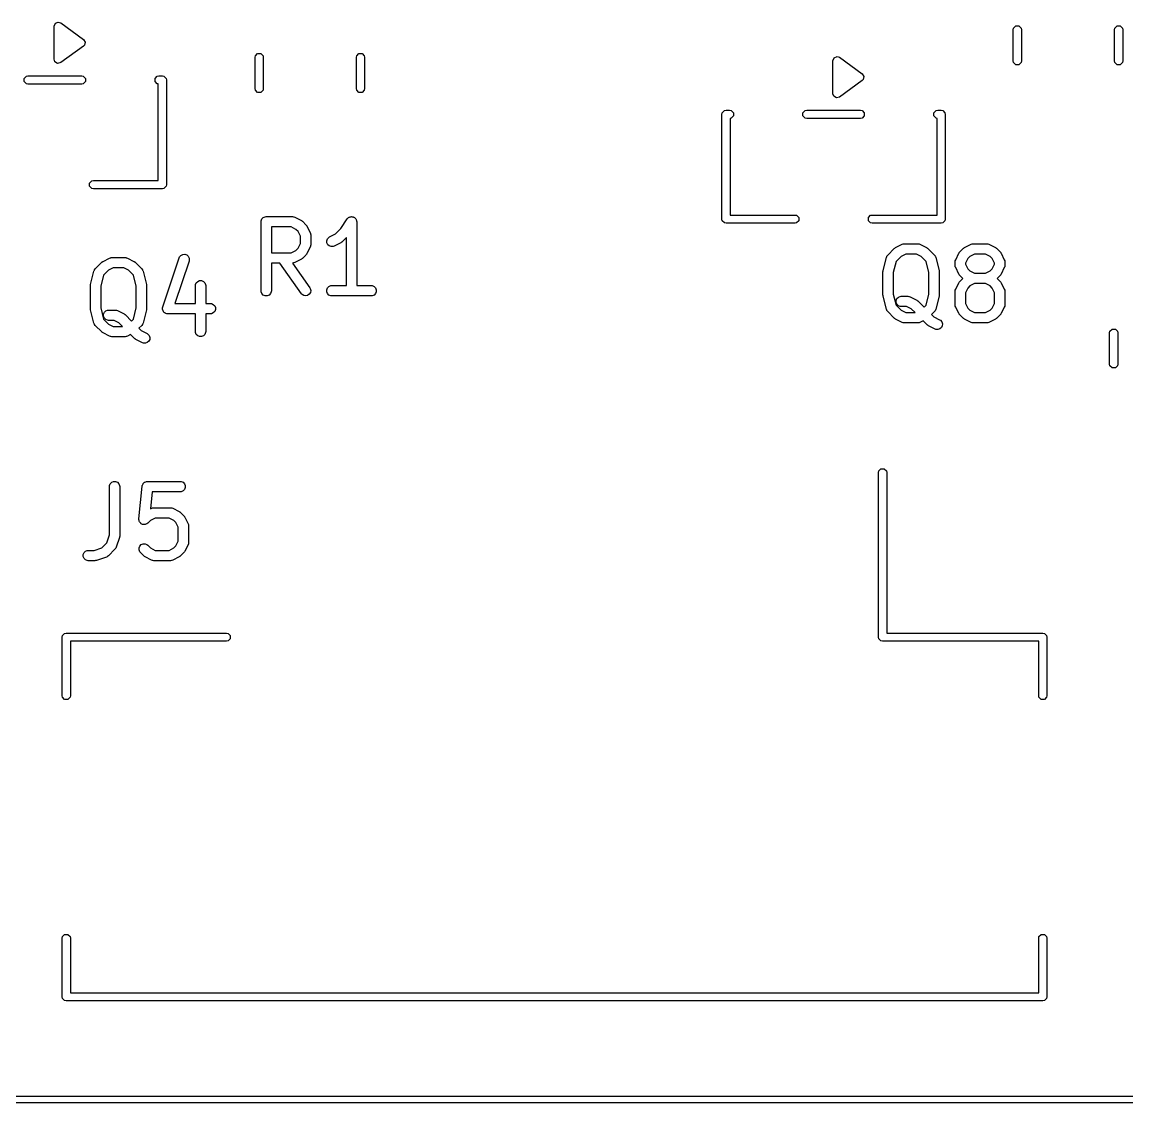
# Model space of a CAD drawing. Header units: millimetres. Extents: x 112.3 to 187.7, y -128.1 to -63.8.
# Drawn here: x 144.52 to 160.56, y -128.15 to -112.46 of the extents above; entities that cross this region are included whole.
import ezdxf

# ---------------------------------------------------------------- set-up
doc = ezdxf.new("R2010")
doc.units = ezdxf.units.MM
doc.layers.add('F.Silkscreen', color=41, linetype='CONTINUOUS', true_color=0xf2eda1)

msp = doc.modelspace()

# ---------------------------------------------------------------- linework, layer by layer
at = {"layer": 'F.Silkscreen', "linetype": 'CONTINUOUS'}
for p, q in [((144.99, -112.5225), (145.007574, -112.480074)), ((144.99, -113.0025), (144.99, -112.5225)), ((145.007574, -112.480074), (145.05, -112.4625)), ((145.05, -112.4625), (145.08529, -112.473976)), ((145.08529, -112.473976), (145.41529, -112.713976)), ((158.909567, -112.549975), (158.942039, -112.517503)), ((158.942039, -112.517503), (158.987961, -112.517503)), ((158.987961, -112.517503), (159.020433, -112.549975)), ((160.379567, -112.549975), (160.412039, -112.517503)), ((160.412039, -112.517503), (160.457961, -112.517503)), ((160.457961, -112.517503), (160.490433, -112.549975)), ((158.905, -112.572936), (158.909567, -112.549975)), ((158.905, -113.027064), (158.905, -112.572936)), ((159.020433, -112.549975), (159.025, -112.572936)), ((159.025, -112.572936), (159.025, -113.027064)), ((160.375, -112.572936), (160.379567, -112.549975)), ((160.375, -113.027064), (160.375, -112.572936)), ((160.490433, -112.549975), (160.495, -112.572936)), ((160.495, -112.572936), (160.495, -113.027064)), ((145.41529, -112.811024), (145.08529, -113.051024)), ((145.41529, -112.713976), (145.439266, -112.753142)), ((145.428524, -112.79779), (145.41529, -112.811024)), ((145.439266, -112.753142), (145.428524, -112.79779)), ((145.001476, -113.03779), (144.99, -113.0025)), ((147.905, -112.972936), (147.909567, -112.949975)), ((147.905, -113.427064), (147.905, -112.972936)), ((147.909567, -112.949975), (147.942039, -112.917503)), ((147.942039, -112.917503), (147.987961, -112.917503)), ((147.987961, -112.917503), (148.020433, -112.949975)), ((148.020433, -112.949975), (148.025, -112.972936)), ((148.025, -112.972936), (148.025, -113.427064)), ((149.375, -112.972936), (149.379567, -112.949975)), ((149.375, -113.427064), (149.375, -112.972936)), ((149.379567, -112.949975), (149.412039, -112.917503)), ((149.412039, -112.917503), (149.457961, -112.917503)), ((149.457961, -112.917503), (149.490433, -112.949975)), ((149.490433, -112.949975), (149.495, -112.972936)), ((149.495, -112.972936), (149.495, -113.427064)), ((156.29, -113.0225), (156.307574, -112.980074)), ((156.307574, -112.980074), (156.35, -112.9625)), ((156.35, -112.9625), (156.38529, -112.973976)), ((156.38529, -112.973976), (156.71529, -113.213976)), ((145.040642, -113.061766), (145.001476, -113.03779)), ((145.08529, -113.051024), (145.040642, -113.061766)), ((156.29, -113.5025), (156.29, -113.0225)), ((158.909567, -113.050025), (158.905, -113.027064)), ((158.942039, -113.082497), (158.909567, -113.050025)), ((158.987961, -113.082497), (158.942039, -113.082497)), ((159.020433, -113.050025), (158.987961, -113.082497)), ((159.025, -113.027064), (159.020433, -113.050025)), ((160.379567, -113.050025), (160.375, -113.027064)), ((160.412039, -113.082497), (160.379567, -113.050025)), ((160.457961, -113.082497), (160.412039, -113.082497)), ((160.490433, -113.050025), (160.457961, -113.082497)), ((160.495, -113.027064), (160.490433, -113.050025)), ((144.554567, -113.279539), (144.587039, -113.247067)), ((144.554567, -113.325461), (144.554567, -113.279539)), ((144.587039, -113.357933), (144.554567, -113.325461)), ((144.587039, -113.247067), (144.61, -113.2425)), ((144.61, -113.2425), (145.39, -113.2425)), ((145.39, -113.2425), (145.412961, -113.247067)), ((145.412961, -113.247067), (145.445433, -113.279539)), ((145.445433, -113.325461), (145.412961, -113.357933)), ((145.445433, -113.279539), (145.445433, -113.325461)), ((146.454567, -113.279539), (146.487039, -113.247067)), ((146.454567, -113.325461), (146.454567, -113.279539)), ((146.487039, -113.357933), (146.454567, -113.325461)), ((146.487039, -113.247067), (146.51, -113.2425)), ((146.51, -113.2425), (146.56, -113.2425)), ((146.56, -113.2425), (146.582961, -113.247067)), ((146.582961, -113.247067), (146.615433, -113.279539)), ((146.615433, -113.279539), (146.62, -113.3025)), ((146.62, -113.3025), (146.62, -114.8225)), ((156.71529, -113.311024), (156.38529, -113.551024)), ((156.71529, -113.213976), (156.739266, -113.253142)), ((156.728524, -113.29779), (156.71529, -113.311024)), ((156.739266, -113.253142), (156.728524, -113.29779)), ((144.61, -113.3625), (144.587039, -113.357933)), ((145.39, -113.3625), (144.61, -113.3625)), ((145.412961, -113.357933), (145.39, -113.3625)), ((146.5, -113.36051), (146.487039, -113.357933)), ((146.5, -114.7625), (146.5, -113.36051)), ((147.909567, -113.450025), (147.905, -113.427064)), ((147.942039, -113.482497), (147.909567, -113.450025)), ((147.987961, -113.482497), (147.942039, -113.482497)), ((148.020433, -113.450025), (147.987961, -113.482497)), ((148.025, -113.427064), (148.020433, -113.450025)), ((149.379567, -113.450025), (149.375, -113.427064)), ((149.412039, -113.482497), (149.379567, -113.450025)), ((149.457961, -113.482497), (149.412039, -113.482497)), ((149.490433, -113.450025), (149.457961, -113.482497)), ((149.495, -113.427064), (149.490433, -113.450025)), ((156.301476, -113.53779), (156.29, -113.5025)), ((156.340642, -113.561766), (156.301476, -113.53779)), ((156.38529, -113.551024), (156.340642, -113.561766)), ((154.68, -113.8025), (154.684567, -113.779539)), ((154.68, -115.3225), (154.68, -113.8025)), ((154.684567, -113.779539), (154.717039, -113.747067)), ((154.717039, -113.747067), (154.74, -113.7425)), ((154.74, -113.7425), (154.79, -113.7425)), ((154.79, -113.7425), (154.812961, -113.747067)), ((154.812961, -113.747067), (154.845433, -113.779539)), ((154.845433, -113.779539), (154.845433, -113.825461)), ((155.854567, -113.779539), (155.887039, -113.747067)), ((155.854567, -113.825461), (155.854567, -113.779539)), ((155.887039, -113.747067), (155.91, -113.7425)), ((155.91, -113.7425), (156.69, -113.7425)), ((156.69, -113.7425), (156.712961, -113.747067)), ((156.712961, -113.747067), (156.745433, -113.779539)), ((156.745433, -113.779539), (156.745433, -113.825461)), ((157.754567, -113.779539), (157.787039, -113.747067)), ((157.754567, -113.825461), (157.754567, -113.779539)), ((157.787039, -113.747067), (157.81, -113.7425)), ((157.81, -113.7425), (157.86, -113.7425)), ((157.86, -113.7425), (157.882961, -113.747067)), ((157.882961, -113.747067), (157.915433, -113.779539)), ((157.915433, -113.779539), (157.92, -113.8025)), ((157.92, -113.8025), (157.92, -115.3225)), ((154.812961, -113.857933), (154.8, -113.86051)), ((154.8, -113.86051), (154.8, -115.2625)), ((154.845433, -113.825461), (154.812961, -113.857933)), ((155.887039, -113.857933), (155.854567, -113.825461)), ((155.91, -113.8625), (155.887039, -113.857933)), ((156.69, -113.8625), (155.91, -113.8625)), ((156.712961, -113.857933), (156.69, -113.8625)), ((156.745433, -113.825461), (156.712961, -113.857933)), ((157.787039, -113.857933), (157.754567, -113.825461)), ((157.8, -113.86051), (157.787039, -113.857933)), ((157.8, -115.2625), (157.8, -113.86051)), ((145.504567, -114.799539), (145.537039, -114.767067)), ((145.537039, -114.767067), (145.56, -114.7625)), ((145.56, -114.7625), (146.5, -114.7625)), ((145.504567, -114.845461), (145.504567, -114.799539)), ((145.537039, -114.877933), (145.504567, -114.845461)), ((145.56, -114.8825), (145.537039, -114.877933)), ((146.56, -114.8825), (145.56, -114.8825)), ((146.582961, -114.877933), (146.56, -114.8825)), ((146.615433, -114.845461), (146.582961, -114.877933)), ((146.62, -114.8225), (146.615433, -114.845461)), ((147.991869, -115.36151), (147.99331, -115.346878)), ((147.991869, -116.36151), (147.991869, -115.36151)), ((147.99331, -115.346878), (148.004509, -115.319842)), ((148.004509, -115.319842), (148.025201, -115.29915)), ((148.025201, -115.29915), (148.052237, -115.287951)), ((148.052237, -115.287951), (148.066869, -115.28651)), ((148.066869, -115.28651), (148.447821, -115.28651)), ((148.447821, -115.28651), (148.462453, -115.287951)), ((148.462453, -115.287951), (148.464942, -115.288982)), ((148.464942, -115.288982), (148.46763, -115.289173)), ((148.46763, -115.289173), (148.481362, -115.294428)), ((148.481362, -115.294428), (148.5766, -115.342047)), ((148.5766, -115.342047), (148.582899, -115.346011)), ((148.582899, -115.346011), (148.584727, -115.346769)), ((148.584727, -115.346769), (148.586783, -115.348457)), ((148.586783, -115.348457), (148.589043, -115.349879)), ((148.589043, -115.349879), (148.590342, -115.351377)), ((148.590342, -115.351377), (148.596092, -115.356096)), ((148.596092, -115.356096), (148.643711, -115.403715)), ((148.643711, -115.403715), (148.648429, -115.409464)), ((148.648429, -115.409464), (148.649928, -115.410764)), ((148.649928, -115.410764), (148.651349, -115.413023)), ((148.651349, -115.413023), (148.653038, -115.41508)), ((148.653038, -115.41508), (148.653795, -115.416907)), ((148.653795, -115.416907), (148.65776, -115.423207)), ((149.15144, -115.456587), (149.24256, -115.319907)), ((149.24256, -115.319907), (149.242594, -115.319864)), ((149.242594, -115.319864), (149.242604, -115.319842)), ((149.242604, -115.319842), (149.242655, -115.31979)), ((149.242655, -115.31979), (149.251876, -115.308532)), ((149.251876, -115.308532), (149.258045, -115.3044)), ((149.258045, -115.3044), (149.263296, -115.29915)), ((149.263296, -115.29915), (149.270085, -115.296337)), ((149.270085, -115.296337), (149.276191, -115.292249)), ((149.276191, -115.292249), (149.283471, -115.290792)), ((149.283471, -115.290792), (149.290332, -115.287951)), ((149.290332, -115.287951), (149.29768, -115.287951)), ((149.29768, -115.287951), (149.304885, -115.28651)), ((149.304885, -115.28651), (149.312169, -115.287951)), ((149.312169, -115.287951), (149.319596, -115.287951)), ((149.319596, -115.287951), (149.326384, -115.290763)), ((149.326384, -115.290763), (149.333593, -115.292189)), ((149.333593, -115.292189), (149.339772, -115.296308)), ((149.339772, -115.296308), (149.346632, -115.29915)), ((149.346632, -115.29915), (149.351825, -115.304343)), ((149.351825, -115.304343), (149.357942, -115.308421)), ((149.357942, -115.308421), (149.362075, -115.314593)), ((149.362075, -115.314593), (149.367324, -115.319842)), ((149.367324, -115.319842), (149.370135, -115.326629)), ((149.370135, -115.326629), (149.374225, -115.332736)), ((149.374225, -115.332736), (149.375681, -115.340017)), ((149.375681, -115.340017), (149.378523, -115.346878)), ((149.378523, -115.346878), (149.379948, -115.361354)), ((149.379948, -115.361354), (149.379964, -115.361431)), ((149.379964, -115.361431), (149.379958, -115.361457)), ((149.379958, -115.361457), (149.379964, -115.36151)), ((149.379964, -115.36151), (149.379964, -116.28651)), ((154.684567, -115.345461), (154.68, -115.3225)), ((154.717039, -115.377933), (154.684567, -115.345461)), ((154.74, -115.3825), (154.717039, -115.377933)), ((155.74, -115.3825), (154.74, -115.3825)), ((154.8, -115.2625), (155.74, -115.2625)), ((155.74, -115.2625), (155.762961, -115.267067)), ((155.762961, -115.377933), (155.74, -115.3825)), ((155.762961, -115.267067), (155.795433, -115.299539)), ((155.795433, -115.345461), (155.762961, -115.377933)), ((155.795433, -115.299539), (155.795433, -115.345461)), ((156.804567, -115.299539), (156.837039, -115.267067)), ((156.804567, -115.345461), (156.804567, -115.299539)), ((156.837039, -115.377933), (156.804567, -115.345461)), ((156.837039, -115.267067), (156.86, -115.2625)), ((156.86, -115.3825), (156.837039, -115.377933)), ((156.86, -115.2625), (157.8, -115.2625)), ((157.86, -115.3825), (156.86, -115.3825)), ((157.882961, -115.377933), (157.86, -115.3825)), ((157.915433, -115.345461), (157.882961, -115.377933)), ((157.92, -115.3225), (157.915433, -115.345461)), ((148.430116, -115.43651), (148.141869, -115.43651)), ((148.141869, -115.43651), (148.141869, -115.810319)), ((148.498632, -115.470768), (148.430116, -115.43651)), ((148.529039, -115.501175), (148.498632, -115.470768)), ((148.563297, -115.569691), (148.529039, -115.501175)), ((148.563297, -115.677138), (148.563297, -115.569691)), ((148.65776, -115.423207), (148.705379, -115.518445)), ((148.705379, -115.518445), (148.710634, -115.532176)), ((148.710634, -115.532176), (148.710825, -115.534865)), ((148.710825, -115.534865), (148.711856, -115.537354)), ((148.711856, -115.537354), (148.713297, -115.551986)), ((148.713297, -115.551986), (148.713297, -115.694843)), ((148.985709, -115.580142), (149.070061, -115.537966)), ((149.070061, -115.537966), (149.15144, -115.456587)), ((148.529039, -115.745654), (148.563297, -115.677138)), ((148.705379, -115.728384), (148.65776, -115.823622)), ((148.710634, -115.714653), (148.705379, -115.728384)), ((148.710825, -115.711963), (148.710634, -115.714653)), ((148.711856, -115.709475), (148.710825, -115.711963)), ((148.713297, -115.694843), (148.711856, -115.709475)), ((148.944839, -115.637843), (148.954093, -115.610082)), ((148.946913, -115.667033), (148.944839, -115.637843)), ((148.96, -115.693208), (148.946913, -115.667033)), ((148.954093, -115.610082), (148.973266, -115.587974)), ((148.982108, -115.712381), (148.96, -115.693208)), ((148.973266, -115.587974), (148.985709, -115.580142)), ((149.009869, -115.721635), (148.982108, -115.712381)), ((149.039059, -115.719561), (149.009869, -115.721635)), ((149.052791, -115.714306), (149.039059, -115.719561)), ((149.148029, -115.666687), (149.052791, -115.714306)), ((149.154328, -115.662722), (149.148029, -115.666687)), ((149.156156, -115.661965), (149.154328, -115.662722)), ((149.158212, -115.660276), (149.156156, -115.661965)), ((149.160472, -115.658855), (149.158212, -115.660276)), ((149.161771, -115.657356), (149.160472, -115.658855)), ((149.167521, -115.652638), (149.161771, -115.657356)), ((149.229964, -115.590195), (149.167521, -115.652638)), ((149.229964, -116.28651), (149.229964, -115.590195)), ((157.193497, -115.739318), (157.199792, -115.735356)), ((157.199792, -115.735356), (157.29503, -115.687737)), ((157.29503, -115.687737), (157.308761, -115.682482)), ((157.308761, -115.682482), (157.31145, -115.68229)), ((157.31145, -115.68229), (157.313939, -115.68126)), ((157.313939, -115.68126), (157.328571, -115.679819)), ((157.328571, -115.679819), (157.519047, -115.679819)), ((157.519047, -115.679819), (157.533679, -115.68126)), ((157.533679, -115.68126), (157.536168, -115.682291)), ((157.536168, -115.682291), (157.538856, -115.682482)), ((157.538856, -115.682482), (157.552588, -115.687737)), ((157.552588, -115.687737), (157.647826, -115.735356)), ((157.647826, -115.735356), (157.654125, -115.73932)), ((158.193492, -115.73932), (158.199792, -115.735356)), ((158.199792, -115.735356), (158.29503, -115.687737)), ((158.29503, -115.687737), (158.308761, -115.682482)), ((158.308761, -115.682482), (158.31145, -115.68229)), ((158.31145, -115.68229), (158.313939, -115.68126)), ((158.313939, -115.68126), (158.328571, -115.679819)), ((158.328571, -115.679819), (158.519047, -115.679819)), ((158.519047, -115.679819), (158.533679, -115.68126)), ((158.533679, -115.68126), (158.536168, -115.682291)), ((158.536168, -115.682291), (158.538856, -115.682482)), ((158.538856, -115.682482), (158.552588, -115.687737)), ((158.552588, -115.687737), (158.647826, -115.735356)), ((158.647826, -115.735356), (158.654125, -115.73932)), ((145.699792, -115.935356), (145.79503, -115.887737)), ((145.79503, -115.887737), (145.808761, -115.882482)), ((145.808761, -115.882482), (145.81145, -115.88229)), ((145.81145, -115.88229), (145.813939, -115.88126)), ((145.813939, -115.88126), (145.828571, -115.879819)), ((145.828571, -115.879819), (146.019047, -115.879819)), ((146.019047, -115.879819), (146.033679, -115.88126)), ((146.033679, -115.88126), (146.036168, -115.882291)), ((146.036168, -115.882291), (146.038856, -115.882482)), ((146.038856, -115.882482), (146.052588, -115.887737)), ((146.052588, -115.887737), (146.147826, -115.935356)), ((146.566944, -116.597768), (146.805039, -115.883483)), ((146.805039, -115.883483), (146.811033, -115.870058)), ((146.811033, -115.870058), (146.830207, -115.847951)), ((146.830207, -115.847951), (146.85638, -115.834864)), ((146.85638, -115.834864), (146.88557, -115.832789)), ((146.88557, -115.832789), (146.913332, -115.842043)), ((146.913332, -115.842043), (146.93544, -115.861217)), ((146.93544, -115.861217), (146.948526, -115.887391)), ((146.948526, -115.887391), (146.950601, -115.916581)), ((148.141869, -115.810319), (148.430116, -115.810319)), ((148.430116, -115.810319), (148.498632, -115.776061)), ((148.498632, -115.776061), (148.529039, -115.745654)), ((148.586783, -115.898371), (148.584727, -115.90006)), ((148.589043, -115.89695), (148.586783, -115.898371)), ((148.590342, -115.895451), (148.589043, -115.89695)), ((148.596092, -115.890733), (148.590342, -115.895451)), ((148.643711, -115.843114), (148.596092, -115.890733)), ((148.648429, -115.837364), (148.643711, -115.843114)), ((148.649928, -115.836065), (148.648429, -115.837364)), ((148.651349, -115.833805), (148.649928, -115.836065)), ((148.653038, -115.831749), (148.651349, -115.833805)), ((148.653795, -115.829921), (148.653038, -115.831749)), ((148.65776, -115.823622), (148.653795, -115.829921)), ((157.017715, -116.069962), (157.065334, -115.879486)), ((157.065334, -115.879486), (157.070281, -115.86564)), ((157.070281, -115.86564), (157.073601, -115.861158)), ((157.073601, -115.861158), (157.075735, -115.856008)), ((157.075735, -115.856008), (157.085062, -115.844643)), ((157.085062, -115.844643), (157.1803, -115.749405)), ((157.1803, -115.749405), (157.18605, -115.744684)), ((157.18605, -115.744684), (157.187349, -115.743188)), ((157.187349, -115.743188), (157.189603, -115.741768)), ((157.189603, -115.741768), (157.191665, -115.740077)), ((157.191665, -115.740077), (157.193497, -115.739318)), ((157.27776, -115.864077), (157.205817, -115.936019)), ((157.346276, -115.829819), (157.27776, -115.864077)), ((157.501342, -115.829819), (157.346276, -115.829819)), ((157.569858, -115.864077), (157.501342, -115.829819)), ((157.6418, -115.936019), (157.569858, -115.864077)), ((157.654125, -115.73932), (157.655953, -115.740078)), ((157.655953, -115.740078), (157.658009, -115.741766)), ((157.658009, -115.741766), (157.660269, -115.743188)), ((157.660269, -115.743188), (157.661568, -115.744686)), ((157.661568, -115.744686), (157.667318, -115.749405)), ((157.667318, -115.749405), (157.762556, -115.844643)), ((157.762556, -115.844643), (157.771884, -115.856008)), ((157.771884, -115.856008), (157.774018, -115.861161)), ((157.774018, -115.861161), (157.777337, -115.86564)), ((157.777337, -115.86564), (157.782284, -115.879486)), ((157.782284, -115.879486), (157.829903, -116.069962)), ((158.071013, -115.911754), (158.118632, -115.816516)), ((158.118632, -115.816516), (158.122596, -115.810216)), ((158.122596, -115.810216), (158.123354, -115.808389)), ((158.123354, -115.808389), (158.125042, -115.806332)), ((158.125042, -115.806332), (158.126464, -115.804073)), ((158.126464, -115.804073), (158.127962, -115.802773)), ((158.127962, -115.802773), (158.132681, -115.797024)), ((158.132681, -115.797024), (158.1803, -115.749405)), ((158.1803, -115.749405), (158.186049, -115.744686)), ((158.186049, -115.744686), (158.187349, -115.743188)), ((158.187349, -115.743188), (158.189608, -115.741766)), ((158.189608, -115.741766), (158.191665, -115.740078)), ((158.191665, -115.740078), (158.193492, -115.73932)), ((158.247353, -115.894484), (158.213095, -115.963)), ((158.27776, -115.864077), (158.247353, -115.894484)), ((158.346276, -115.829819), (158.27776, -115.864077)), ((158.501342, -115.829819), (158.346276, -115.829819)), ((158.569858, -115.864077), (158.501342, -115.829819)), ((158.600265, -115.894484), (158.569858, -115.864077)), ((158.634523, -115.963), (158.600265, -115.894484)), ((158.654125, -115.73932), (158.655953, -115.740078)), ((158.655953, -115.740078), (158.658009, -115.741766)), ((158.658009, -115.741766), (158.660269, -115.743188)), ((158.660269, -115.743188), (158.661568, -115.744686)), ((158.661568, -115.744686), (158.667318, -115.749405)), ((158.667318, -115.749405), (158.714937, -115.797024)), ((158.714937, -115.797024), (158.719655, -115.802773)), ((158.719655, -115.802773), (158.721154, -115.804073)), ((158.721154, -115.804073), (158.722575, -115.806332)), ((158.722575, -115.806332), (158.724264, -115.808389)), ((158.724264, -115.808389), (158.725021, -115.810216)), ((158.725021, -115.810216), (158.728986, -115.816516)), ((158.728986, -115.816516), (158.776605, -115.911754)), ((145.573601, -116.061158), (145.575735, -116.056008)), ((145.575735, -116.056008), (145.585062, -116.044643)), ((145.585062, -116.044643), (145.6803, -115.949405)), ((145.6803, -115.949405), (145.68605, -115.944684)), ((145.68605, -115.944684), (145.687349, -115.943188)), ((145.687349, -115.943188), (145.689603, -115.941768)), ((145.689603, -115.941768), (145.691665, -115.940077)), ((145.691665, -115.940077), (145.693497, -115.939318)), ((145.693497, -115.939318), (145.699792, -115.935356)), ((145.846276, -116.029819), (145.77776, -116.064077)), ((146.001342, -116.029819), (145.846276, -116.029819)), ((146.069858, -116.064077), (146.001342, -116.029819)), ((146.147826, -115.935356), (146.154125, -115.93932)), ((146.154125, -115.93932), (146.155953, -115.940078)), ((146.155953, -115.940078), (146.158009, -115.941766)), ((146.158009, -115.941766), (146.160269, -115.943188)), ((146.160269, -115.943188), (146.161568, -115.944686)), ((146.161568, -115.944686), (146.167318, -115.949405)), ((146.167318, -115.949405), (146.262556, -116.044643)), ((146.262556, -116.044643), (146.271884, -116.056008)), ((146.271884, -116.056008), (146.274018, -116.061161)), ((146.947341, -115.930918), (146.742152, -116.546485)), ((146.950601, -115.916581), (146.947341, -115.930918)), ((148.265915, -115.960319), (148.141869, -115.960319)), ((148.141869, -115.960319), (148.141869, -116.36151)), ((148.576855, -116.40452), (148.265915, -115.960319)), ((148.462453, -115.958878), (148.448936, -115.960209)), ((148.448936, -115.960209), (148.69974, -116.318501)), ((148.464942, -115.957846), (148.462453, -115.958878)), ((148.46763, -115.957656), (148.464942, -115.957846)), ((148.481362, -115.952401), (148.46763, -115.957656)), ((148.5766, -115.904782), (148.481362, -115.952401)), ((148.582899, -115.900817), (148.5766, -115.904782)), ((148.584727, -115.90006), (148.582899, -115.900817)), ((157.205817, -115.936019), (157.165476, -116.097386)), ((157.682142, -116.097386), (157.6418, -115.936019)), ((158.063095, -115.945295), (158.064536, -115.930663)), ((158.063095, -115.992914), (158.063095, -115.945295)), ((158.064536, -116.007546), (158.063095, -115.992914)), ((158.064536, -115.930663), (158.065567, -115.928173)), ((158.065567, -116.010035), (158.064536, -116.007546)), ((158.065567, -115.928173), (158.065758, -115.925486)), ((158.065758, -116.012723), (158.065567, -116.010035)), ((158.065758, -115.925486), (158.071013, -115.911754)), ((158.071013, -116.026455), (158.065758, -116.012723)), ((158.118632, -116.121693), (158.071013, -116.026455)), ((158.213095, -115.963), (158.213095, -115.975209)), ((158.213095, -115.975209), (158.247353, -116.043725)), ((158.247353, -116.043725), (158.27776, -116.074132)), ((158.569858, -116.074132), (158.600265, -116.043725)), ((158.600265, -116.043725), (158.634523, -115.975209)), ((158.634523, -115.975209), (158.634523, -115.963)), ((158.776605, -116.026455), (158.728986, -116.121693)), ((158.776605, -115.911754), (158.78186, -115.925485)), ((158.78186, -116.012724), (158.776605, -116.026455)), ((158.78186, -115.925485), (158.782051, -115.928174)), ((158.782051, -116.010034), (158.78186, -116.012724)), ((158.782051, -115.928174), (158.783082, -115.930663)), ((158.783082, -116.007546), (158.782051, -116.010034)), ((158.783082, -115.930663), (158.784523, -115.945295)), ((158.784523, -115.992914), (158.783082, -116.007546)), ((158.784523, -115.945295), (158.784523, -115.992914)), ((145.517715, -116.269962), (145.565334, -116.079486)), ((145.565334, -116.079486), (145.570281, -116.06564)), ((145.570281, -116.06564), (145.573601, -116.061158)), ((145.705817, -116.136019), (145.665476, -116.297386)), ((145.77776, -116.064077), (145.705817, -116.136019)), ((146.1418, -116.136019), (146.069858, -116.064077)), ((146.182142, -116.297386), (146.1418, -116.136019)), ((146.274018, -116.061161), (146.277337, -116.06564)), ((146.277337, -116.06564), (146.282284, -116.079486)), ((146.282284, -116.079486), (146.329903, -116.269962)), ((147.072617, -116.225792), (147.099653, -116.214593)), ((147.099653, -116.214593), (147.128917, -116.214593)), ((147.128917, -116.214593), (147.155953, -116.225792)), ((157.015476, -116.088152), (157.015727, -116.085598)), ((157.015476, -116.421485), (157.015476, -116.088152)), ((157.015565, -116.084506), (157.016374, -116.079032)), ((157.015727, -116.085598), (157.015565, -116.084506)), ((157.016374, -116.079032), (157.016917, -116.07352)), ((157.016917, -116.07352), (157.017339, -116.072498)), ((157.017339, -116.072498), (157.017715, -116.069962)), ((157.165476, -116.097386), (157.165476, -116.412251)), ((157.682142, -116.412251), (157.682142, -116.097386)), ((157.829903, -116.069962), (157.830278, -116.072498)), ((157.830278, -116.072498), (157.830701, -116.07352)), ((157.830701, -116.07352), (157.831243, -116.079032)), ((157.831243, -116.079032), (157.832053, -116.084506)), ((157.832053, -116.084506), (157.83189, -116.085598)), ((157.83189, -116.085598), (157.832142, -116.088152)), ((157.832142, -116.088152), (157.832142, -116.421485)), ((158.122596, -116.127992), (158.118632, -116.121693)), ((158.123354, -116.12982), (158.122596, -116.127992)), ((158.125042, -116.131876), (158.123354, -116.12982)), ((158.126464, -116.134136), (158.125042, -116.131876)), ((158.127962, -116.135435), (158.126464, -116.134136)), ((158.132681, -116.141185), (158.127962, -116.135435)), ((158.174886, -116.18339), (158.132681, -116.141185)), ((158.132681, -116.225595), (158.174886, -116.18339)), ((158.27776, -116.074132), (158.346276, -116.10839)), ((158.346276, -116.10839), (158.501342, -116.10839)), ((158.501342, -116.10839), (158.569858, -116.074132)), ((158.714937, -116.141185), (158.672732, -116.18339)), ((158.672732, -116.18339), (158.714937, -116.225595)), ((158.719655, -116.135435), (158.714937, -116.141185)), ((158.721154, -116.134136), (158.719655, -116.135435)), ((158.722575, -116.131876), (158.721154, -116.134136)), ((158.724264, -116.12982), (158.722575, -116.131876)), ((158.725021, -116.127992), (158.724264, -116.12982)), ((158.728986, -116.121693), (158.725021, -116.127992)), ((145.515476, -116.288152), (145.515727, -116.285598)), ((145.515476, -116.621485), (145.515476, -116.288152)), ((145.515565, -116.284506), (145.516374, -116.279032)), ((145.515727, -116.285598), (145.515565, -116.284506)), ((145.516374, -116.279032), (145.516917, -116.27352)), ((145.516917, -116.27352), (145.517339, -116.272498)), ((145.517339, -116.272498), (145.517715, -116.269962)), ((145.665476, -116.297386), (145.665476, -116.612251)), ((146.182142, -116.612251), (146.182142, -116.297386)), ((146.329903, -116.269962), (146.330278, -116.272498)), ((146.330278, -116.272498), (146.330701, -116.27352)), ((146.330701, -116.27352), (146.331243, -116.279032)), ((146.331243, -116.279032), (146.332053, -116.284506)), ((146.332053, -116.284506), (146.33189, -116.285598)), ((146.33189, -116.285598), (146.332142, -116.288152)), ((146.332142, -116.288152), (146.332142, -116.621485)), ((147.039285, -116.288152), (147.040726, -116.27352)), ((147.039285, -116.546485), (147.039285, -116.288152)), ((147.040726, -116.27352), (147.051925, -116.246484)), ((147.051925, -116.246484), (147.072617, -116.225792)), ((147.155953, -116.225792), (147.176645, -116.246484)), ((147.176645, -116.246484), (147.187844, -116.27352)), ((147.187844, -116.27352), (147.189285, -116.288152)), ((147.189285, -116.288152), (147.189285, -116.546485)), ((147.99331, -116.376142), (147.991869, -116.36151)), ((148.004509, -116.403178), (147.99331, -116.376142)), ((148.140428, -116.376142), (148.129229, -116.403178)), ((148.141869, -116.36151), (148.140428, -116.376142)), ((148.69974, -116.318501), (148.70695, -116.331314)), ((148.70695, -116.331314), (148.713279, -116.359885)), ((148.713279, -116.359885), (148.708194, -116.388703)), ((148.945691, -116.346878), (148.95689, -116.319842)), ((148.945691, -116.376142), (148.945691, -116.346878)), ((148.95689, -116.403178), (148.945691, -116.376142)), ((148.95689, -116.319842), (148.977582, -116.29915)), ((148.977582, -116.29915), (149.004618, -116.287951)), ((149.004618, -116.287951), (149.01925, -116.28651)), ((149.01925, -116.28651), (149.229964, -116.28651)), ((149.379964, -116.28651), (149.590678, -116.28651)), ((149.590678, -116.28651), (149.60531, -116.287951)), ((149.60531, -116.287951), (149.632346, -116.29915)), ((149.632346, -116.29915), (149.653038, -116.319842)), ((149.653038, -116.319842), (149.664237, -116.346878)), ((149.664237, -116.376142), (149.653038, -116.403178)), ((149.664237, -116.346878), (149.664237, -116.376142)), ((158.063095, -116.373866), (158.064536, -116.359234)), ((158.063095, -116.564342), (158.063095, -116.373866)), ((158.064536, -116.359234), (158.065567, -116.356744)), ((158.065567, -116.356744), (158.065758, -116.354057)), ((158.065758, -116.354057), (158.071013, -116.340325)), ((158.071013, -116.340325), (158.118632, -116.245087)), ((158.118632, -116.245087), (158.122596, -116.238787)), ((158.122596, -116.238787), (158.123354, -116.23696)), ((158.123354, -116.23696), (158.125042, -116.234903)), ((158.125042, -116.234903), (158.126464, -116.232644)), ((158.126464, -116.232644), (158.127962, -116.231344)), ((158.127962, -116.231344), (158.132681, -116.225595)), ((158.247353, -116.323055), (158.213095, -116.391571)), ((158.27776, -116.292648), (158.247353, -116.323055)), ((158.346276, -116.25839), (158.27776, -116.292648)), ((158.501342, -116.25839), (158.346276, -116.25839)), ((158.569858, -116.292648), (158.501342, -116.25839)), ((158.600265, -116.323055), (158.569858, -116.292648)), ((158.634523, -116.391571), (158.600265, -116.323055)), ((158.714937, -116.225595), (158.719655, -116.231344)), ((158.719655, -116.231344), (158.721154, -116.232644)), ((158.721154, -116.232644), (158.722575, -116.234903)), ((158.722575, -116.234903), (158.724264, -116.23696)), ((158.724264, -116.23696), (158.725021, -116.238787)), ((158.725021, -116.238787), (158.728986, -116.245087)), ((158.728986, -116.245087), (158.776605, -116.340325)), ((158.776605, -116.340325), (158.78186, -116.354056)), ((158.78186, -116.354056), (158.782051, -116.356745)), ((158.782051, -116.356745), (158.783082, -116.359234)), ((158.783082, -116.359234), (158.784523, -116.373866)), ((158.784523, -116.373866), (158.784523, -116.564342)), ((148.025201, -116.42387), (148.004509, -116.403178)), ((148.052237, -116.435069), (148.025201, -116.42387)), ((148.081501, -116.435069), (148.052237, -116.435069)), ((148.108537, -116.42387), (148.081501, -116.435069)), ((148.129229, -116.403178), (148.108537, -116.42387)), ((148.586426, -116.41568), (148.576855, -116.40452)), ((148.611105, -116.431407), (148.586426, -116.41568)), ((148.639922, -116.436493), (148.611105, -116.431407)), ((148.668493, -116.430163), (148.639922, -116.436493)), ((148.692467, -116.413381), (148.668493, -116.430163)), ((148.708194, -116.388703), (148.692467, -116.413381)), ((148.977582, -116.42387), (148.95689, -116.403178)), ((149.004618, -116.435069), (148.977582, -116.42387)), ((149.01925, -116.43651), (149.004618, -116.435069)), ((149.590678, -116.43651), (149.01925, -116.43651)), ((149.60531, -116.435069), (149.590678, -116.43651)), ((149.632346, -116.42387), (149.60531, -116.435069)), ((149.653038, -116.403178), (149.632346, -116.42387)), ((157.015727, -116.424038), (157.015476, -116.421485)), ((157.015565, -116.425131), (157.015727, -116.424038)), ((157.016374, -116.430604), (157.015565, -116.425131)), ((157.016917, -116.436117), (157.016374, -116.430604)), ((157.017339, -116.437138), (157.016917, -116.436117)), ((157.017715, -116.439675), (157.017339, -116.437138)), ((157.065334, -116.630151), (157.017715, -116.439675)), ((157.165476, -116.412251), (157.205817, -116.573617)), ((157.207393, -116.502091), (157.218592, -116.475055)), ((157.207393, -116.531355), (157.207393, -116.502091)), ((157.218592, -116.558391), (157.207393, -116.531355)), ((157.218592, -116.475055), (157.239284, -116.454363)), ((157.239284, -116.454363), (157.26632, -116.443164)), ((157.26632, -116.443164), (157.280952, -116.441723)), ((157.280952, -116.441723), (157.37619, -116.441723)), ((157.37619, -116.441723), (157.390822, -116.443164)), ((157.390822, -116.443164), (157.393311, -116.444195)), ((157.393311, -116.444195), (157.395999, -116.444386)), ((157.395999, -116.444386), (157.409731, -116.449641)), ((157.409731, -116.449641), (157.504969, -116.49726)), ((157.504969, -116.49726), (157.511268, -116.501224)), ((157.511268, -116.501224), (157.513096, -116.501982)), ((157.513096, -116.501982), (157.515152, -116.50367)), ((157.515152, -116.50367), (157.517412, -116.505092)), ((157.517412, -116.505092), (157.518711, -116.50659)), ((157.518711, -116.50659), (157.524461, -116.511309)), ((157.524461, -116.511309), (157.614284, -116.601133)), ((157.6418, -116.573617), (157.682142, -116.412251)), ((157.829903, -116.439675), (157.782284, -116.630151)), ((157.830278, -116.437138), (157.829903, -116.439675)), ((157.830701, -116.436117), (157.830278, -116.437138)), ((157.831243, -116.430604), (157.830701, -116.436117)), ((157.832053, -116.425131), (157.831243, -116.430604)), ((157.832142, -116.421485), (157.83189, -116.424038)), ((157.83189, -116.424038), (157.832053, -116.425131)), ((158.213095, -116.391571), (158.213095, -116.546637)), ((158.634523, -116.546637), (158.634523, -116.391571)), ((145.515727, -116.624038), (145.515476, -116.621485)), ((145.515565, -116.625131), (145.515727, -116.624038)), ((145.516374, -116.630604), (145.515565, -116.625131)), ((145.516917, -116.636117), (145.516374, -116.630604)), ((145.517339, -116.637138), (145.516917, -116.636117)), ((145.517715, -116.639675), (145.517339, -116.637138)), ((145.565334, -116.830151), (145.517715, -116.639675)), ((145.665476, -116.612251), (145.705817, -116.773617)), ((145.707393, -116.702091), (145.718592, -116.675055)), ((145.718592, -116.675055), (145.739284, -116.654363)), ((145.739284, -116.654363), (145.76632, -116.643164)), ((145.76632, -116.643164), (145.780952, -116.641723)), ((145.780952, -116.641723), (145.87619, -116.641723)), ((145.87619, -116.641723), (145.890822, -116.643164)), ((145.890822, -116.643164), (145.893311, -116.644195)), ((145.893311, -116.644195), (145.895999, -116.644386)), ((145.895999, -116.644386), (145.909731, -116.649641)), ((145.909731, -116.649641), (146.004969, -116.69726)), ((146.004969, -116.69726), (146.011268, -116.701224)), ((146.1418, -116.773617), (146.182142, -116.612251)), ((146.329903, -116.639675), (146.282284, -116.830151)), ((146.330278, -116.637138), (146.329903, -116.639675)), ((146.330701, -116.636117), (146.330278, -116.637138)), ((146.331243, -116.630604), (146.330701, -116.636117)), ((146.332053, -116.625131), (146.331243, -116.630604)), ((146.332142, -116.621485), (146.33189, -116.624038)), ((146.33189, -116.624038), (146.332053, -116.625131)), ((146.563684, -116.612105), (146.564536, -116.608358)), ((146.564536, -116.62409), (146.563684, -116.612105)), ((146.564536, -116.606853), (146.565294, -116.605021)), ((146.564536, -116.608358), (146.564536, -116.606853)), ((146.564536, -116.636117), (146.564536, -116.62409)), ((146.565568, -116.638608), (146.564536, -116.636117)), ((146.565294, -116.605021), (146.566944, -116.597768)), ((146.565759, -116.641295), (146.565568, -116.638608)), ((146.571133, -116.652044), (146.565759, -116.641295)), ((146.575735, -116.663153), (146.571133, -116.652044)), ((146.57764, -116.665058), (146.575735, -116.663153)), ((146.578845, -116.667468), (146.57764, -116.665058)), ((146.587927, -116.675345), (146.578845, -116.667468)), ((146.596427, -116.683845), (146.587927, -116.675345)), ((146.598915, -116.684875), (146.596427, -116.683845)), ((146.600952, -116.686642), (146.598915, -116.684875)), ((146.612355, -116.690443), (146.600952, -116.686642)), ((146.623463, -116.695044), (146.612355, -116.690443)), ((146.627289, -116.69542), (146.623463, -116.695044)), ((146.628715, -116.695896), (146.627289, -116.69542)), ((146.630689, -116.695755), (146.628715, -116.695896)), ((146.638095, -116.696485), (146.630689, -116.695755)), ((147.039285, -116.696485), (146.638095, -116.696485)), ((146.742152, -116.546485), (147.039285, -116.546485)), ((147.039285, -116.954819), (147.039285, -116.696485)), ((147.189285, -116.546485), (147.257142, -116.546485)), ((147.257142, -116.696485), (147.189285, -116.696485)), ((147.189285, -116.696485), (147.189285, -116.954819)), ((147.257142, -116.546485), (147.271774, -116.547926)), ((147.271774, -116.695044), (147.257142, -116.696485)), ((147.271774, -116.547926), (147.29881, -116.559125)), ((147.29881, -116.683845), (147.271774, -116.695044)), ((147.29881, -116.559125), (147.319502, -116.579817)), ((147.319502, -116.663153), (147.29881, -116.683845)), ((147.319502, -116.579817), (147.330701, -116.606853)), ((147.330701, -116.636117), (147.319502, -116.663153)), ((147.330701, -116.606853), (147.330701, -116.636117)), ((157.070281, -116.643997), (157.065334, -116.630151)), ((157.0736, -116.648476), (157.070281, -116.643997)), ((157.075734, -116.653628), (157.0736, -116.648476)), ((157.085062, -116.664994), (157.075734, -116.653628)), ((157.1803, -116.760233), (157.085062, -116.664994)), ((157.205817, -116.573617), (157.27776, -116.645561)), ((157.239284, -116.579083), (157.218592, -116.558391)), ((157.26632, -116.590282), (157.239284, -116.579083)), ((157.280952, -116.591723), (157.26632, -116.590282)), ((157.27776, -116.645561), (157.346276, -116.679819)), ((157.358485, -116.591723), (157.280952, -116.591723)), ((157.346276, -116.679819), (157.480839, -116.679819)), ((157.427, -116.62598), (157.358485, -116.591723)), ((157.480839, -116.679819), (157.427, -116.62598)), ((157.614284, -116.601133), (157.6418, -116.573617)), ((157.762557, -116.664993), (157.72035, -116.707199)), ((157.771884, -116.653628), (157.762557, -116.664993)), ((157.774017, -116.648476), (157.771884, -116.653628)), ((157.777337, -116.643997), (157.774017, -116.648476)), ((157.782284, -116.630151), (157.777337, -116.643997)), ((158.064536, -116.578974), (158.063095, -116.564342)), ((158.065567, -116.581463), (158.064536, -116.578974)), ((158.065758, -116.584151), (158.065567, -116.581463)), ((158.071013, -116.597883), (158.065758, -116.584151)), ((158.118632, -116.693121), (158.071013, -116.597883)), ((158.122595, -116.699417), (158.118632, -116.693121)), ((158.123353, -116.701247), (158.122595, -116.699417)), ((158.213095, -116.546637), (158.247353, -116.615153)), ((158.247353, -116.615153), (158.27776, -116.645561)), ((158.27776, -116.645561), (158.346276, -116.679819)), ((158.346276, -116.679819), (158.501342, -116.679819)), ((158.501342, -116.679819), (158.569857, -116.645561)), ((158.569857, -116.645561), (158.600264, -116.615153)), ((158.600264, -116.615153), (158.634523, -116.546637)), ((158.725022, -116.699417), (158.724265, -116.701247)), ((158.728986, -116.693121), (158.725022, -116.699417)), ((158.776605, -116.597883), (158.728986, -116.693121)), ((158.78186, -116.584152), (158.776605, -116.597883)), ((158.782051, -116.581462), (158.78186, -116.584152)), ((158.783082, -116.578974), (158.782051, -116.581462)), ((158.784523, -116.564342), (158.783082, -116.578974)), ((145.570281, -116.843997), (145.565334, -116.830151)), ((145.5736, -116.848476), (145.570281, -116.843997)), ((145.575734, -116.853628), (145.5736, -116.848476)), ((145.585062, -116.864994), (145.575734, -116.853628)), ((145.705817, -116.773617), (145.77776, -116.845561)), ((145.707393, -116.731355), (145.707393, -116.702091)), ((145.718592, -116.758391), (145.707393, -116.731355)), ((145.739284, -116.779083), (145.718592, -116.758391)), ((145.76632, -116.790282), (145.739284, -116.779083)), ((145.780952, -116.791723), (145.76632, -116.790282)), ((145.77776, -116.845561), (145.846276, -116.879819)), ((145.858485, -116.791723), (145.780952, -116.791723)), ((145.927, -116.82598), (145.858485, -116.791723)), ((145.980839, -116.879819), (145.927, -116.82598)), ((146.011268, -116.701224), (146.013096, -116.701982)), ((146.013096, -116.701982), (146.015152, -116.70367)), ((146.015152, -116.70367), (146.017412, -116.705092)), ((146.017412, -116.705092), (146.018711, -116.70659)), ((146.018711, -116.70659), (146.024461, -116.711309)), ((146.024461, -116.711309), (146.114284, -116.801133)), ((146.114284, -116.801133), (146.1418, -116.773617)), ((146.271884, -116.853628), (146.262557, -116.864993)), ((146.274017, -116.848476), (146.271884, -116.853628)), ((146.277337, -116.843997), (146.274017, -116.848476)), ((146.282284, -116.830151), (146.277337, -116.843997)), ((157.18605, -116.764953), (157.1803, -116.760233)), ((157.187349, -116.76645), (157.18605, -116.764953)), ((157.189603, -116.767869), (157.187349, -116.76645)), ((157.191665, -116.769561), (157.189603, -116.767869)), ((157.193497, -116.770319), (157.191665, -116.769561)), ((157.199792, -116.774282), (157.193497, -116.770319)), ((157.29503, -116.821901), (157.199792, -116.774282)), ((157.308761, -116.827156), (157.29503, -116.821901)), ((157.31145, -116.827347), (157.308761, -116.827156)), ((157.313939, -116.828378), (157.31145, -116.827347)), ((157.328571, -116.829819), (157.313939, -116.828378)), ((157.519047, -116.829819), (157.328571, -116.829819)), ((157.533679, -116.828378), (157.519047, -116.829819)), ((157.536168, -116.827346), (157.533679, -116.828378)), ((157.538856, -116.827156), (157.536168, -116.827346)), ((157.552588, -116.821901), (157.538856, -116.827156)), ((157.599476, -116.798457), (157.552588, -116.821901)), ((157.65649, -116.855471), (157.599476, -116.798457)), ((157.66224, -116.860191), (157.65649, -116.855471)), ((157.663539, -116.861688), (157.66224, -116.860191)), ((157.72035, -116.707199), (157.75395, -116.740799)), ((157.75395, -116.740799), (157.838302, -116.782975)), ((157.838302, -116.782975), (157.850745, -116.790807)), ((157.850745, -116.790807), (157.869918, -116.812915)), ((157.869918, -116.812915), (157.879172, -116.840676)), ((157.879172, -116.840676), (157.877098, -116.869866)), ((158.125042, -116.703305), (158.123353, -116.701247)), ((158.126464, -116.705564), (158.125042, -116.703305)), ((158.127962, -116.706863), (158.126464, -116.705564)), ((158.13268, -116.712612), (158.127962, -116.706863)), ((158.180299, -116.760232), (158.13268, -116.712612)), ((158.186048, -116.76495), (158.180299, -116.760232)), ((158.187349, -116.76645), (158.186048, -116.76495)), ((158.189608, -116.767872), (158.187349, -116.76645)), ((158.191665, -116.76956), (158.189608, -116.767872)), ((158.193492, -116.770317), (158.191665, -116.76956)), ((158.199792, -116.774282), (158.193492, -116.770317)), ((158.29503, -116.821901), (158.199792, -116.774282)), ((158.308761, -116.827156), (158.29503, -116.821901)), ((158.31145, -116.827347), (158.308761, -116.827156)), ((158.313939, -116.828378), (158.31145, -116.827347)), ((158.328571, -116.829819), (158.313939, -116.828378)), ((158.519047, -116.829819), (158.328571, -116.829819)), ((158.533679, -116.828378), (158.519047, -116.829819)), ((158.536168, -116.827346), (158.533679, -116.828378)), ((158.538856, -116.827156), (158.536168, -116.827346)), ((158.552588, -116.821901), (158.538856, -116.827156)), ((158.647826, -116.774282), (158.552588, -116.821901)), ((158.654125, -116.770317), (158.647826, -116.774282)), ((158.655953, -116.76956), (158.654125, -116.770317)), ((158.658009, -116.767872), (158.655953, -116.76956)), ((158.660269, -116.76645), (158.658009, -116.767872)), ((158.661569, -116.76495), (158.660269, -116.76645)), ((158.667319, -116.760232), (158.661569, -116.76495)), ((158.714937, -116.712613), (158.667319, -116.760232)), ((158.719655, -116.706863), (158.714937, -116.712613)), ((158.721154, -116.705564), (158.719655, -116.706863)), ((158.722575, -116.703305), (158.721154, -116.705564)), ((158.724265, -116.701247), (158.722575, -116.703305)), ((145.6803, -116.960233), (145.585062, -116.864994)), ((145.68605, -116.964953), (145.6803, -116.960233)), ((145.687349, -116.96645), (145.68605, -116.964953)), ((145.689603, -116.967869), (145.687349, -116.96645)), ((145.691665, -116.969561), (145.689603, -116.967869)), ((145.693497, -116.970319), (145.691665, -116.969561)), ((145.699792, -116.974282), (145.693497, -116.970319)), ((145.79503, -117.021901), (145.699792, -116.974282)), ((145.846276, -116.879819), (145.980839, -116.879819)), ((146.099476, -116.998457), (146.052588, -117.021901)), ((146.15649, -117.055471), (146.099476, -116.998457)), ((146.262557, -116.864993), (146.22035, -116.907199)), ((146.22035, -116.907199), (146.25395, -116.940799)), ((146.25395, -116.940799), (146.338302, -116.982975)), ((146.338302, -116.982975), (146.350745, -116.990807)), ((146.350745, -116.990807), (146.369918, -117.012915)), ((146.369918, -117.012915), (146.379172, -117.040676)), ((147.040726, -116.969451), (147.039285, -116.954819)), ((147.051925, -116.996487), (147.040726, -116.969451)), ((147.072617, -117.017179), (147.051925, -116.996487)), ((147.099653, -117.028378), (147.072617, -117.017179)), ((147.155953, -117.017179), (147.128917, -117.028378)), ((147.176645, -116.996487), (147.155953, -117.017179)), ((147.187844, -116.969451), (147.176645, -116.996487)), ((147.189285, -116.954819), (147.187844, -116.969451)), ((157.665793, -116.863107), (157.663539, -116.861688)), ((157.667855, -116.864799), (157.665793, -116.863107)), ((157.669687, -116.865557), (157.667855, -116.864799)), ((157.675982, -116.86952), (157.669687, -116.865557)), ((157.77122, -116.917139), (157.675982, -116.86952)), ((157.784951, -116.922394), (157.77122, -116.917139)), ((157.814141, -116.924468), (157.784951, -116.922394)), ((157.841903, -116.915214), (157.814141, -116.924468)), ((157.86401, -116.896041), (157.841903, -116.915214)), ((157.877098, -116.869866), (157.86401, -116.896041)), ((160.305, -116.972936), (160.309567, -116.949975)), ((160.305, -117.427064), (160.305, -116.972936)), ((160.309567, -116.949975), (160.342039, -116.917503)), ((160.342039, -116.917503), (160.387961, -116.917503)), ((160.387961, -116.917503), (160.420433, -116.949975)), ((160.420433, -116.949975), (160.425, -116.972936)), ((160.425, -116.972936), (160.425, -117.427064)), ((145.808761, -117.027156), (145.79503, -117.021901)), ((145.81145, -117.027347), (145.808761, -117.027156)), ((145.813939, -117.028378), (145.81145, -117.027347)), ((145.828571, -117.029819), (145.813939, -117.028378)), ((146.019047, -117.029819), (145.828571, -117.029819)), ((146.033679, -117.028378), (146.019047, -117.029819)), ((146.036168, -117.027346), (146.033679, -117.028378)), ((146.038856, -117.027156), (146.036168, -117.027346)), ((146.052588, -117.021901), (146.038856, -117.027156)), ((146.16224, -117.060191), (146.15649, -117.055471)), ((146.163539, -117.061688), (146.16224, -117.060191)), ((146.165793, -117.063107), (146.163539, -117.061688)), ((146.167855, -117.064799), (146.165793, -117.063107)), ((146.169687, -117.065557), (146.167855, -117.064799)), ((146.175982, -117.06952), (146.169687, -117.065557)), ((146.27122, -117.117139), (146.175982, -117.06952)), ((146.284951, -117.122394), (146.27122, -117.117139)), ((146.314141, -117.124468), (146.284951, -117.122394)), ((146.341903, -117.115214), (146.314141, -117.124468)), ((146.36401, -117.096041), (146.341903, -117.115214)), ((146.377098, -117.069866), (146.36401, -117.096041)), ((146.379172, -117.040676), (146.377098, -117.069866)), ((147.128917, -117.028378), (147.099653, -117.028378)), ((160.309567, -117.450025), (160.305, -117.427064)), ((160.342039, -117.482497), (160.309567, -117.450025)), ((160.387961, -117.482497), (160.342039, -117.482497)), ((160.420433, -117.450025), (160.387961, -117.482497)), ((160.425, -117.427064), (160.420433, -117.450025)), ((156.95, -119), (156.954567, -118.977039)), ((156.95, -121.39), (156.95, -119)), ((156.954567, -118.977039), (156.987039, -118.944567)), ((156.987039, -118.944567), (157.032961, -118.944567)), ((157.032961, -118.944567), (157.065433, -118.977039)), ((157.065433, -118.977039), (157.07, -119)), ((157.07, -119), (157.07, -121.33)), ((145.791666, -119.204819), (145.793107, -119.190187)), ((145.791666, -119.906934), (145.791666, -119.204819)), ((145.793107, -119.190187), (145.804306, -119.163151)), ((145.804306, -119.163151), (145.824998, -119.142459)), ((145.824998, -119.142459), (145.852034, -119.13126)), ((145.852034, -119.13126), (145.881298, -119.13126)), ((145.881298, -119.13126), (145.908334, -119.142459)), ((145.908334, -119.142459), (145.929026, -119.163151)), ((145.929026, -119.163151), (145.940225, -119.190187)), ((145.940225, -119.190187), (145.941666, -119.204819)), ((145.941666, -119.204819), (145.941666, -119.919104)), ((146.22061, -119.673546), (146.268229, -119.197356)), ((146.268229, -119.197356), (146.269298, -119.192023)), ((146.269298, -119.190187), (146.270011, -119.188464)), ((146.269298, -119.192023), (146.269298, -119.190187)), ((146.270011, -119.188464), (146.271119, -119.18294)), ((146.271119, -119.18294), (146.276301, -119.17328)), ((146.276301, -119.17328), (146.280497, -119.163151)), ((146.280497, -119.163151), (146.283168, -119.160479)), ((146.283168, -119.160479), (146.284953, -119.157153)), ((146.284953, -119.157153), (146.293435, -119.150212)), ((146.293435, -119.150212), (146.301189, -119.142459)), ((146.301189, -119.142459), (146.304677, -119.141013)), ((146.304677, -119.141013), (146.307601, -119.138622)), ((146.307601, -119.138622), (146.318098, -119.135454)), ((146.318098, -119.135454), (146.328225, -119.13126)), ((146.328225, -119.13126), (146.33383, -119.130707)), ((146.33383, -119.130707), (146.335617, -119.130169)), ((146.335617, -119.130169), (146.337445, -119.130351)), ((146.337445, -119.130351), (146.342857, -119.129819)), ((146.342857, -119.129819), (146.819047, -119.129819)), ((146.819047, -119.129819), (146.833679, -119.13126)), ((146.833679, -119.13126), (146.860715, -119.142459)), ((146.860715, -119.142459), (146.881407, -119.163151)), ((146.881407, -119.246487), (146.860715, -119.267179)), ((146.881407, -119.163151), (146.892606, -119.190187)), ((146.892606, -119.219451), (146.881407, -119.246487)), ((146.892606, -119.190187), (146.892606, -119.219451)), ((146.410731, -119.279819), (146.385912, -119.528009)), ((146.819047, -119.279819), (146.410731, -119.279819)), ((146.833679, -119.278378), (146.819047, -119.279819)), ((146.860715, -119.267179), (146.833679, -119.278378)), ((146.385912, -119.528009), (146.404554, -119.518689)), ((146.404554, -119.518689), (146.418285, -119.513434)), ((146.418285, -119.513434), (146.420974, -119.513242)), ((146.420974, -119.513242), (146.423463, -119.512212)), ((146.423463, -119.512212), (146.438095, -119.510771)), ((146.438095, -119.510771), (146.67619, -119.510771)), ((146.67619, -119.510771), (146.690822, -119.512212)), ((146.690822, -119.512212), (146.693311, -119.513243)), ((146.693311, -119.513243), (146.695999, -119.513434)), ((146.695999, -119.513434), (146.709731, -119.518689)), ((146.709731, -119.518689), (146.804969, -119.566308)), ((146.804969, -119.566308), (146.811268, -119.570272)), ((146.811268, -119.570272), (146.813096, -119.57103)), ((146.813096, -119.57103), (146.815152, -119.572718)), ((146.815152, -119.572718), (146.817412, -119.57414)), ((146.817412, -119.57414), (146.818711, -119.575638)), ((146.818711, -119.575638), (146.824461, -119.580357)), ((146.824461, -119.580357), (146.87208, -119.627976)), ((146.220588, -119.688249), (146.22061, -119.673546)), ((146.221679, -119.691864), (146.220588, -119.688249)), ((146.221679, -119.69564), (146.221679, -119.691864)), ((146.225873, -119.705765), (146.221679, -119.69564)), ((146.229041, -119.716265), (146.225873, -119.705765)), ((146.231432, -119.719188), (146.229041, -119.716265)), ((146.232878, -119.722677), (146.231432, -119.719188)), ((146.240631, -119.73043), (146.232878, -119.722677)), ((146.247572, -119.738913), (146.240631, -119.73043)), ((146.250898, -119.740697), (146.247572, -119.738913)), ((146.25357, -119.743369), (146.250898, -119.740697)), ((146.263697, -119.747564), (146.25357, -119.743369)), ((146.333417, -119.744814), (146.330494, -119.747206)), ((146.336906, -119.743369), (146.333417, -119.744814)), ((146.348271, -119.734042), (146.336906, -119.743369)), ((146.387284, -119.695029), (146.348271, -119.734042)), ((146.4558, -119.660771), (146.387284, -119.695029)), ((146.658485, -119.660771), (146.4558, -119.660771)), ((146.727001, -119.695029), (146.658485, -119.660771)), ((146.757408, -119.725436), (146.727001, -119.695029)), ((146.791666, -119.793952), (146.757408, -119.725436)), ((146.87208, -119.627976), (146.876798, -119.633725)), ((146.876798, -119.633725), (146.878297, -119.635025)), ((146.878297, -119.635025), (146.879718, -119.637284)), ((146.879718, -119.637284), (146.881407, -119.639341)), ((146.881407, -119.639341), (146.882164, -119.641168)), ((146.882164, -119.641168), (146.886129, -119.647468)), ((146.886129, -119.647468), (146.933748, -119.742706)), ((146.933748, -119.742706), (146.939003, -119.756437)), ((146.273359, -119.752747), (146.263697, -119.747564)), ((146.277118, -119.753122), (146.273359, -119.752747)), ((146.280607, -119.754568), (146.277118, -119.753122)), ((146.291568, -119.754568), (146.280607, -119.754568)), ((146.302478, -119.755659), (146.291568, -119.754568)), ((146.306094, -119.754568), (146.302478, -119.755659)), ((146.309869, -119.754568), (146.306094, -119.754568)), ((146.319994, -119.750373), (146.309869, -119.754568)), ((146.330494, -119.747206), (146.319994, -119.750373)), ((146.791666, -119.996637), (146.791666, -119.793952)), ((146.939003, -119.756437), (146.939194, -119.759126)), ((146.939194, -119.759126), (146.940225, -119.761615)), ((146.940225, -119.761615), (146.941666, -119.776247)), ((146.941666, -119.776247), (146.941666, -120.014342)), ((145.683295, -120.091647), (145.753494, -120.021447)), ((145.753494, -120.021447), (145.791666, -119.906934)), ((145.937817, -119.942822), (145.890198, -120.085678)), ((145.939466, -119.935566), (145.937817, -119.942822)), ((145.940225, -119.933736), (145.939466, -119.935566)), ((145.940486, -119.931082), (145.940225, -119.933736)), ((145.941077, -119.928485), (145.940486, -119.931082)), ((145.941666, -119.919104), (145.940936, -119.92651)), ((145.940936, -119.92651), (145.941077, -119.928485)), ((146.232878, -120.067912), (146.253571, -120.047219)), ((146.253571, -120.047219), (146.280607, -120.036021)), ((146.280607, -120.036021), (146.30987, -120.036021)), ((146.30987, -120.036021), (146.336906, -120.04722)), ((146.336906, -120.04722), (146.348272, -120.056548)), ((146.348272, -120.056548), (146.387284, -120.095561)), ((146.727, -120.095561), (146.757407, -120.065153)), ((146.757407, -120.065153), (146.791666, -119.996637)), ((146.933748, -120.047883), (146.886129, -120.143121)), ((146.939003, -120.034152), (146.933748, -120.047883)), ((146.939194, -120.031462), (146.939003, -120.034152)), ((146.940225, -120.028974), (146.939194, -120.031462)), ((146.941666, -120.014342), (146.940225, -120.028974)), ((145.412155, -120.190187), (145.423354, -120.163151)), ((145.412155, -120.219451), (145.412155, -120.190187)), ((145.423354, -120.246487), (145.412155, -120.219451)), ((145.423354, -120.163151), (145.444046, -120.142459)), ((145.444046, -120.142459), (145.471082, -120.13126)), ((145.471082, -120.13126), (145.485714, -120.129819)), ((145.485714, -120.129819), (145.568782, -120.129819)), ((145.568782, -120.129819), (145.683295, -120.091647)), ((145.760951, -120.222357), (145.747526, -120.228351)), ((145.762986, -120.220591), (145.760951, -120.222357)), ((145.765477, -120.21956), (145.762986, -120.220591)), ((145.776842, -120.210233), (145.765477, -120.21956)), ((145.872081, -120.114993), (145.776842, -120.210233)), ((145.881408, -120.103628), (145.872081, -120.114993)), ((145.882438, -120.101139), (145.881408, -120.103628)), ((145.884204, -120.099104), (145.882438, -120.101139)), ((145.890198, -120.085678), (145.884204, -120.099104)), ((146.221679, -120.094948), (146.232878, -120.067912)), ((146.221679, -120.124211), (146.221679, -120.094948)), ((146.232877, -120.151247), (146.221679, -120.124211)), ((146.242204, -120.162612), (146.232877, -120.151247)), ((146.289823, -120.210232), (146.242204, -120.162612)), ((146.295572, -120.21495), (146.289823, -120.210232)), ((146.296873, -120.21645), (146.295572, -120.21495)), ((146.299132, -120.217872), (146.296873, -120.21645)), ((146.301189, -120.21956), (146.299132, -120.217872)), ((146.303016, -120.220317), (146.301189, -120.21956)), ((146.309316, -120.224282), (146.303016, -120.220317)), ((146.404554, -120.271901), (146.309316, -120.224282)), ((146.387284, -120.095561), (146.4558, -120.129819)), ((146.4558, -120.129819), (146.658485, -120.129819)), ((146.658485, -120.129819), (146.727, -120.095561)), ((146.804969, -120.224282), (146.709731, -120.271901)), ((146.811268, -120.220317), (146.804969, -120.224282)), ((146.813096, -120.21956), (146.811268, -120.220317)), ((146.815152, -120.217872), (146.813096, -120.21956)), ((146.817412, -120.21645), (146.815152, -120.217872)), ((146.818712, -120.21495), (146.817412, -120.21645)), ((146.824462, -120.210232), (146.818712, -120.21495)), ((146.87208, -120.162613), (146.824462, -120.210232)), ((146.876798, -120.156863), (146.87208, -120.162613)), ((146.878297, -120.155564), (146.876798, -120.156863)), ((146.879718, -120.153305), (146.878297, -120.155564)), ((146.881408, -120.151247), (146.879718, -120.153305)), ((146.882165, -120.149417), (146.881408, -120.151247)), ((146.886129, -120.143121), (146.882165, -120.149417)), ((145.444046, -120.267179), (145.423354, -120.246487)), ((145.471082, -120.278378), (145.444046, -120.267179)), ((145.485714, -120.279819), (145.471082, -120.278378)), ((145.580952, -120.279819), (145.485714, -120.279819)), ((145.588357, -120.279089), (145.580952, -120.279819)), ((145.590332, -120.27923), (145.588357, -120.279089)), ((145.592929, -120.278639), (145.590332, -120.27923)), ((145.595584, -120.278378), (145.592929, -120.278639)), ((145.597415, -120.277619), (145.595584, -120.278378)), ((145.604669, -120.27597), (145.597415, -120.277619)), ((145.747526, -120.228351), (145.604669, -120.27597)), ((146.418285, -120.277156), (146.404554, -120.271901)), ((146.420974, -120.277347), (146.418285, -120.277156)), ((146.423463, -120.278378), (146.420974, -120.277347)), ((146.438095, -120.279819), (146.423463, -120.278378)), ((146.67619, -120.279819), (146.438095, -120.279819)), ((146.690822, -120.278378), (146.67619, -120.279819)), ((146.693311, -120.277346), (146.690822, -120.278378)), ((146.695999, -120.277156), (146.693311, -120.277346)), ((146.709731, -120.271901), (146.695999, -120.277156)), ((145.109567, -121.367039), (145.142039, -121.334567)), ((145.142039, -121.334567), (145.165, -121.33)), ((145.165, -121.33), (147.49, -121.33)), ((147.49, -121.33), (147.512961, -121.334567)), ((147.512961, -121.334567), (147.545433, -121.367039)), ((157.07, -121.33), (159.335, -121.33)), ((159.335, -121.33), (159.357961, -121.334567)), ((159.357961, -121.334567), (159.390433, -121.367039)), ((145.105, -121.39), (145.109567, -121.367039)), ((145.105, -122.24), (145.105, -121.39)), ((147.49, -121.45), (145.225, -121.45)), ((145.225, -121.45), (145.225, -122.24)), ((147.512961, -121.445433), (147.49, -121.45)), ((147.545433, -121.412961), (147.512961, -121.445433)), ((147.545433, -121.367039), (147.545433, -121.412961)), ((156.954567, -121.412961), (156.95, -121.39)), ((156.987039, -121.445433), (156.954567, -121.412961)), ((157.01, -121.45), (156.987039, -121.445433)), ((159.275, -121.45), (157.01, -121.45)), ((159.275, -122.24), (159.275, -121.45)), ((159.390433, -121.367039), (159.395, -121.39)), ((159.395, -121.39), (159.395, -122.24)), ((145.109567, -122.262961), (145.105, -122.24)), ((145.142039, -122.295433), (145.109567, -122.262961)), ((145.187961, -122.295433), (145.142039, -122.295433)), ((145.220433, -122.262961), (145.187961, -122.295433)), ((145.225, -122.24), (145.220433, -122.262961)), ((159.279567, -122.262961), (159.275, -122.24)), ((159.312039, -122.295433), (159.279567, -122.262961)), ((159.357961, -122.295433), (159.312039, -122.295433)), ((159.390433, -122.262961), (159.357961, -122.295433)), ((159.395, -122.24), (159.390433, -122.262961)), ((145.105, -125.76), (145.109567, -125.737039)), ((145.105, -126.61), (145.105, -125.76)), ((145.109567, -125.737039), (145.142039, -125.704567)), ((145.142039, -125.704567), (145.187961, -125.704567)), ((145.187961, -125.704567), (145.220433, -125.737039)), ((145.220433, -125.737039), (145.225, -125.76)), ((145.225, -125.76), (145.225, -126.55)), ((159.275, -125.76), (159.279567, -125.737039)), ((159.275, -126.55), (159.275, -125.76)), ((159.279567, -125.737039), (159.312039, -125.704567)), ((159.312039, -125.704567), (159.357961, -125.704567)), ((159.357961, -125.704567), (159.390433, -125.737039)), ((159.390433, -125.737039), (159.395, -125.76)), ((159.395, -125.76), (159.395, -126.61)), ((145.109567, -126.632961), (145.105, -126.61)), ((145.142039, -126.665433), (145.109567, -126.632961)), ((145.225, -126.55), (159.275, -126.55)), ((159.390433, -126.632961), (159.357961, -126.665433)), ((159.395, -126.61), (159.390433, -126.632961)), ((145.165, -126.67), (145.142039, -126.665433)), ((159.335, -126.67), (145.165, -126.67)), ((159.357961, -126.665433), (159.335, -126.67)), ((112.45, -128.049999), (187.649999, -128.049999)), ((187.699999, -128.149999), (112.4, -128.149999))]:
    msp.add_line(p, q, dxfattribs=at)

doc.saveas('drawing.dxf')
